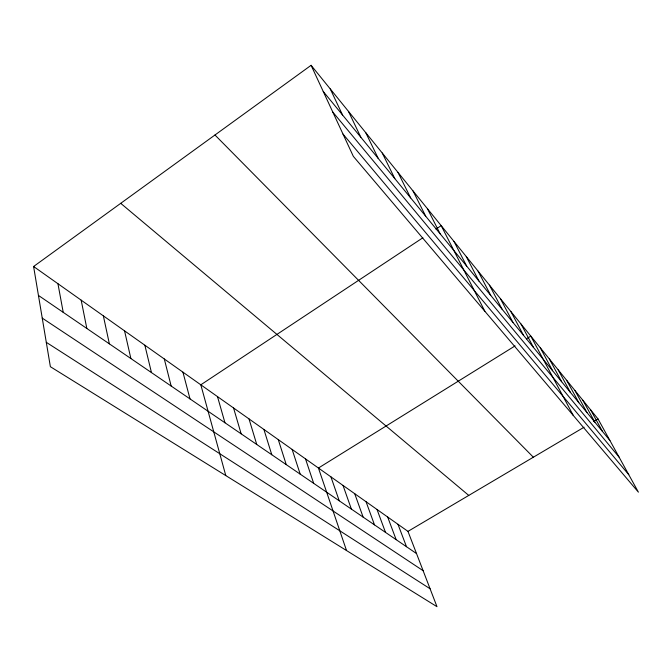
<?xml version="1.0" encoding="UTF-8"?>
<svg xmlns="http://www.w3.org/2000/svg" width="672" height="672" viewBox="0 0 672 672"><rect width="100%" height="100%" fill="white"/><g stroke="black" fill="none" stroke-linecap="round" stroke-linejoin="round"><path stroke-width="1.01" d="M33.6 266.498L407.971 531.376L436.985 606.69L50.375 366.702L33.6 266.498L311.094 65.31L598.03 418.958L638.4 492.156L353.338 156.358L311.094 65.31M422.873 237.779L200.819 384.812L225.792 475.591M435.96 229.118L441.193 225.649L484.873 311.304M515.08 345.895L318.436 468.031L346.517 550.536M526.445 338.831L530.821 336.118L573.266 415.43M407.971 531.376L584.094 427.207M593.678 421.537L598.03 418.958M46.292 342.325L430.072 588.756M42.235 318.108L423.116 570.696M38.447 295.428L416.522 553.568M120.725 203.33L468.762 495.415M214.964 135.005L533.358 457.212M343.014 134.098L628.774 474.692M332.783 112.064L619.088 457.136M323.24 91.484L609.907 440.488M590.562 409.752L602.515 431.491M582.859 400.252L594.88 422.192M574.896 390.44L586.992 412.591M566.664 380.302L578.836 402.654M558.163 369.818L570.394 392.381M549.36 358.974L561.658 381.746M540.254 347.743L552.611 370.734M521.044 324.072L533.518 347.491M510.905 311.573L523.429 335.202M500.38 298.603L512.954 322.451M489.451 285.138L502.06 309.196M478.094 271.144L490.736 295.411M466.284 256.586L478.951 281.064M453.995 241.433L466.679 266.112M427.426 208.69L440.11 233.772M413.045 190.966L425.712 216.241M398 172.427L410.634 197.887M382.259 153.014L394.834 178.651M365.753 132.67L378.26 158.466M348.432 111.325L360.847 137.264M330.238 88.897L342.527 114.971M397.967 524.294L406.501 546.722M387.66 517.003L396.161 539.666M377.026 509.477L385.501 532.384M366.047 501.715L374.497 524.874M354.724 493.702L363.124 517.112M343.022 485.428L351.38 509.09M330.935 476.868L339.234 500.8M305.508 458.884L313.673 483.344M292.127 449.417L300.199 474.146M278.267 439.606L286.247 464.621M263.903 429.442L271.774 454.734M249.01 418.908L256.754 444.486M233.554 407.971L241.156 433.835M217.501 396.614L224.952 422.772M182.935 372.154L190.008 398.916M164.296 358.966L171.15 386.039M144.85 345.215L151.46 372.59M124.555 330.851L130.88 358.546M103.354 315.848L109.368 343.854M81.169 300.157L86.831 328.474M57.943 283.727L63.218 312.346"/></g></svg>
